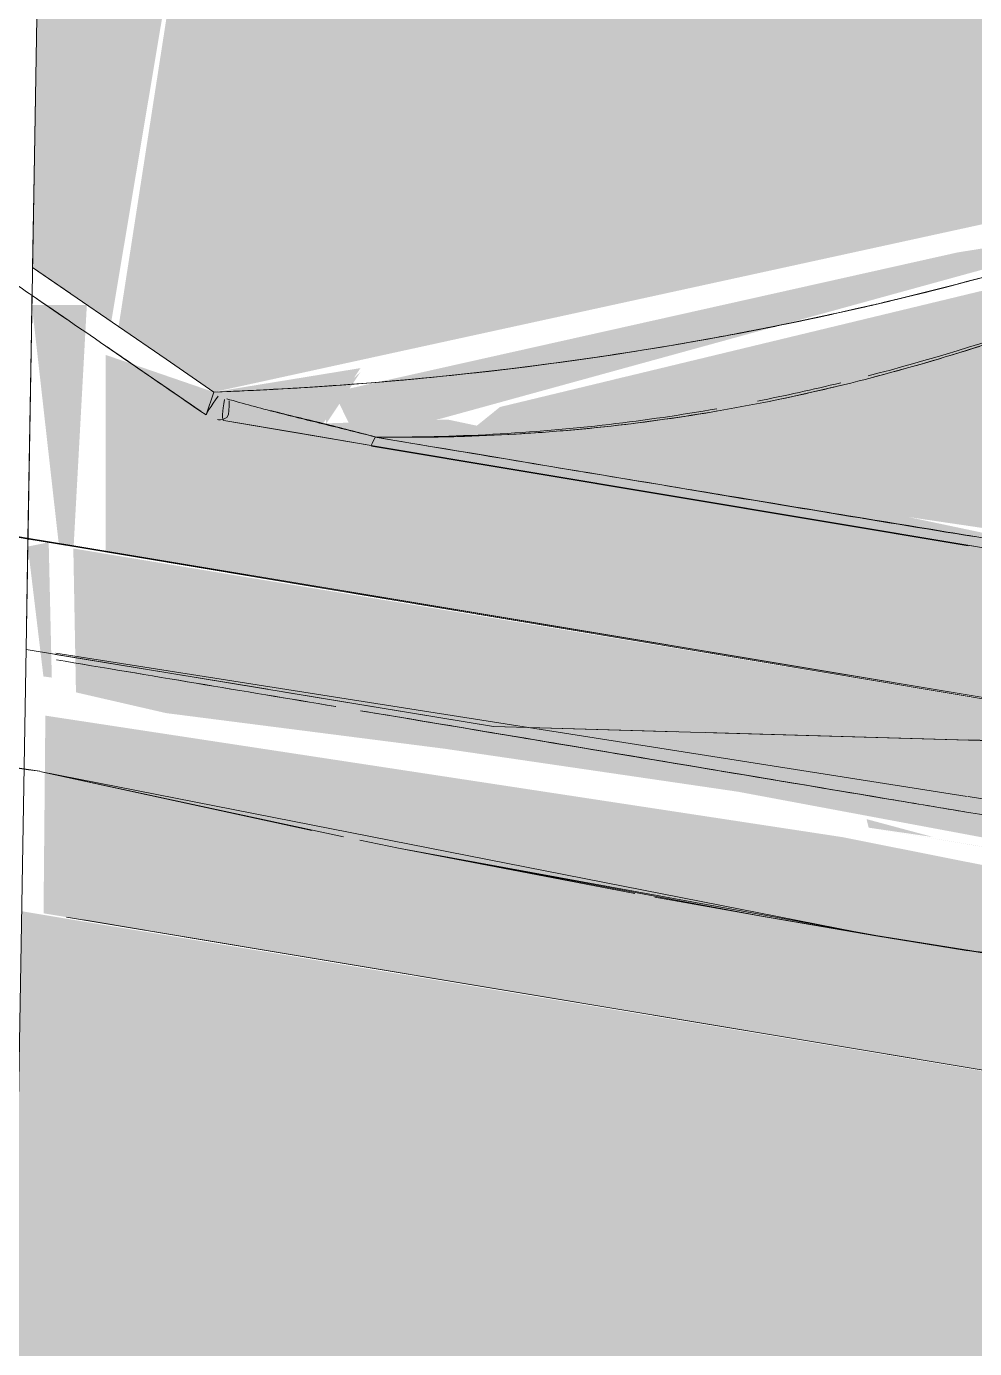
# Model space of a CAD drawing. Header units: millimetres. Extents: x 0 to 102275, y -2706 to 7916.
# Drawn here: x 74072.58 to 74080.86, y 805.5 to 817.04 of the extents above; entities that cross this region are included whole.
import ezdxf

# ---------------------------------------------------------------- set-up
doc = ezdxf.new("R2010")
doc.units = ezdxf.units.MM
doc.layers.add('0-1', color=7, linetype='Continuous', lineweight=9)
doc.layers.add('P-SANR-FIXT', color=7, linetype='Continuous', lineweight=9)
doc.layers.add('0-2', color=7, linetype='Continuous', lineweight=9, transparency=0.7)
doc.layers.add('A-GENM', color=7, linetype='Continuous', lineweight=9, true_color=0x260000)

# ---------------------------------------------------------------- blocks, each defined once
blk = doc.blocks.new('смеситель для раковины - Default-30615600-Развертка 1_15-1')
at = {"layer": '0-2'}
h = blk.add_hatch(color=256, dxfattribs=at)
h.paths.add_polyline_path([(70531.907, 812.504), (70531.691, 812.547), (70531.867, 812.511)])
h.paths.add_polyline_path([(70532.236, 814.467), (70533.231, 820.41), (70531.645, 820.675), (70531.549, 814.939), (70532.188, 814.5)])
h = blk.add_hatch(color=256, dxfattribs=at)
h.paths.add_polyline_path([(70550.143, 809.452), (70549.88, 809.509), (70549.932, 809.487)])
h.paths.add_polyline_path([(70544.622, 816.512), (70546.842, 818.132), (70546.423, 817.907), (70543.869, 816.146), (70544.403, 816.405)])
h.paths.add_polyline_path([(70546.384, 811.538), (70549.883, 812.304), (70549.24, 815.244), (70548.206, 817.904), (70547.109, 817.895), (70541.807, 815.211), (70535.63, 813.722), (70535.629, 813.722), (70535.173, 813.354), (70546.384, 811.701)])
h.paths.add_polyline_path([(70534.538, 813.462), (70541.429, 815.358), (70539.624, 815.071), (70534.177, 813.852), (70534.343, 813.512), (70534.411, 813.495)])
h.paths.add_polyline_path([(70533.131, 813.852), (70542.91, 815.987), (70546.372, 818.21), (70533.193, 820.183), (70532.3, 814.423), (70532.821, 814.065)])
h = blk.add_hatch(color=256, dxfattribs=at)
h.paths.add_polyline_path([(70515.548, 700), (70519.244, 722.446), (70518.299, 722.158), (70514.961, 700)])
h.paths.add_polyline_path([(70530.749, 767.43), (70535.086, 774.725), (70540.121, 780.891), (70548.076, 787.375), (70555.626, 791.54), (70567.211, 795.317), (70588.218, 798.267), (70631.73, 801.931), (70635.3, 802.512), (70650.453, 804.891), (70650.824, 804.614), (70651.069, 803.842), (70651.209, 803.637), (70660.407, 804.734), (70664.819, 808.205), (70663.812, 814.144), (70658.233, 816.297), (70556.093, 807.551), (70553.521, 807.619), (70551.934, 807.553), (70551.847, 805.93), (70531.454, 809.321), (70530.758, 767.981)])
h = blk.add_hatch(color=256, dxfattribs=at)
h.paths.add_polyline_path([(70548.332, 811.808), (70547.144, 811.408), (70547.874, 811.49), (70548.324, 811.802)])
h.paths.add_polyline_path([(70550.023, 810.917), (70549.655, 811.865), (70549.263, 811.701), (70548.963, 811.2), (70548.875, 811.442), (70548.564, 811.84), (70548.371, 811.699), (70548.888, 811.11), (70549.959, 810.928)])
h.paths.add_polyline_path([(70536.72, 813.985), (70536.596, 813.956), (70536.719, 813.984)])
h.paths.add_polyline_path([(70541.019, 815.35), (70541.429, 815.145), (70543.543, 815.987), (70542.065, 815.56), (70541.029, 815.352)])
h.paths.add_polyline_path([(70534.109, 813.572), (70534.411, 814.026), (70534.109, 813.757), (70534.109, 813.572)])
h.paths.add_polyline_path([(70541.029, 815.379), (70542.911, 815.987), (70541.429, 815.456), (70541.326, 815.436)])
h.paths.add_polyline_path([(70542.283, 815.607), (70543.543, 816.291), (70542.293, 815.612)])
h = blk.add_hatch(color=256, dxfattribs=at)
h.paths.add_polyline_path([(70550.142, 809.466), (70549.781, 810.958), (70540.917, 812.404), (70540.758, 812.43), (70535.173, 813.612), (70534.086, 813.578), (70534.411, 814.061), (70533.13, 813.852), (70532.188, 814.176), (70532.188, 812.464), (70549.959, 809.496)])
h.paths.add_polyline_path([(70542.24, 815.595), (70542.962, 815.987), (70542.24, 815.612)])
for points in [[(70531.908, 812.511), (70532.023, 814.613), (70531.543, 814.613), (70531.777, 812.533), (70531.908, 812.511)], [(70531.717, 811.36), (70531.69, 812.54), (70531.508, 812.504), (70531.644, 811.37)]]:
    blk.add_hatch(color=256, dxfattribs=at).paths.add_polyline_path(points)
h = blk.add_hatch(color=256, dxfattribs=at)
h.paths.add_polyline_path([(70539.863, 810.029), (70540.075, 809.817), (70540.016, 809.988)])
h.paths.add_polyline_path([(70550.201, 808.288), (70550.169, 808.454), (70552.108, 808.386), (70552.108, 809.137), (70531.905, 812.487), (70531.928, 811.231), (70532.715, 811.05), (70535.146, 810.739), (70537.705, 810.364), (70543.603, 809.262), (70544.675, 809.035), (70548.01, 808.584), (70550.169, 808.291)])
h = blk.add_hatch(color=256, dxfattribs=at)
h.paths.add_polyline_path([(70551.847, 805.93), (70551.602, 807.671), (70542.264, 808.951), (70542.157, 809.263), (70538.615, 809.968), (70531.661, 811.028), (70531.645, 809.303), (70551.222, 806.034)])
h.paths.add_polyline_path([(70539.41, 809.968), (70538.827, 810.125), (70538.846, 810.05)])
h = blk.add_hatch(color=256, dxfattribs=at)
h.paths.add_polyline_path([(70551.989, 808.071), (70551.859, 808.347), (70551.911, 808.08)])
h.paths.add_polyline_path([(70552.098, 808.357), (70551.859, 808.379), (70551.911, 808.369)])
h.paths.add_polyline_path([(70548.597, 808.482), (70547.35, 808.645), (70548.467, 808.498)])
h.paths.add_polyline_path([(70548.391, 808.691), (70548.059, 808.873), (70548.312, 808.707)])
h.paths.add_polyline_path([(70545.478, 808.861), (70544.675, 809.035), (70545.436, 808.866)])
h.paths.add_polyline_path([(70541.489, 809.633), (70540.282, 809.959), (70541.437, 809.64)])
h.paths.add_polyline_path([(70541.328, 809.64), (70538.754, 810.064), (70541.305, 809.641)])
h = blk.add_hatch(color=256, dxfattribs=at)
h.paths.add_polyline_path([(70551.602, 807.671), (70550.787, 807.859), (70551.495, 807.692)])
h.paths.add_polyline_path([(70540.921, 809.183), (70538.846, 809.658), (70540.913, 809.185)])
at = {"layer": '0-1'}
for p, q in [((70534.507, 813.38), (70539.715, 812.51)), ((70534.511, 813.379), (70536.936, 812.974)), ((70536.936, 812.974), (70538.345, 812.739)), ((70538.345, 812.739), (70539.715, 812.51)), ((70531.75, 811.562), (70533.601, 811.258)), ((70531.752, 811.572), (70539.706, 810.322)), ((70537.423, 810.881), (70539.628, 810.818)), ((70539.715, 810.816), (70542.464, 810.737)), ((70539.715, 810.321), (70550.659, 808.602))]:
    blk.add_line(p, q, dxfattribs=at)
at = {"layer": '0-1', "flags": 128}
blk.add_lwpolyline([(70533.732, 811.236), (70535.573, 810.933), (70537.168, 810.888)], dxfattribs=at)
at = {"layer": 'P-SANR-FIXT'}
for p, q in [((70531.502, 812.578), (70515.351, 815.276)), ((70531.549, 814.938), (70531.881, 814.711)), ((70531.881, 814.711), (70531.549, 814.938)), ((70532.293, 814.428), (70532.3, 814.423)), ((70532.3, 814.423), (70532.293, 814.428)), ((70532.3, 814.423), (70532.715, 814.138)), ((70532.715, 814.138), (70532.3, 814.423)), ((70532.715, 814.138), (70533.13, 813.852)), ((70533.13, 813.852), (70532.715, 814.138)), ((70533.063, 813.652), (70533.13, 813.852)), ((70533.173, 813.609), (70533.163, 813.612)), ((70533.764, 813.511), (70533.218, 813.603)), ((70533.218, 813.603), (70534.505, 813.387)), ((70534.505, 813.387), (70533.862, 813.495)), ((70534.512, 813.402), (70534.505, 813.387)), ((70534.512, 813.402), (70534.505, 813.387)), ((70537.01, 812.968), (70534.505, 813.387)), ((70534.505, 813.387), (70539.763, 812.507)), ((70534.538, 813.459), (70534.512, 813.402)), ((70534.538, 813.459), (70534.512, 813.402)), ((70527.652, 813.216), (70531.499, 812.572)), ((70531.499, 812.572), (70527.652, 813.216)), ((70527.682, 813.216), (70531.502, 812.578)), ((70538.418, 812.732), (70537.01, 812.968)), ((70539.763, 812.507), (70538.418, 812.732)), ((70531.499, 812.572), (70531.908, 812.504)), ((70531.908, 812.504), (70531.499, 812.572)), ((70531.502, 812.578), (70531.908, 812.511)), ((70531.908, 812.511), (70531.502, 812.578)), ((70536.133, 811.805), (70531.909, 812.511)), ((70531.909, 812.511), (70538.233, 811.454)), ((70531.909, 812.504), (70536.164, 811.792)), ((70536.164, 811.792), (70531.909, 812.504)), ((70543.939, 810.501), (70536.133, 811.805)), ((70536.164, 811.792), (70548.548, 809.719)), ((70548.548, 809.719), (70536.164, 811.792)), ((70538.233, 811.454), (70544.908, 810.34)), ((70534.262, 809.969), (70531.612, 810.541)), ((70531.612, 810.541), (70533.986, 810.026)), ((70534.744, 809.872), (70534.404, 809.94)), ((70534.404, 809.94), (70534.744, 809.872)), ((70537.895, 809.28), (70534.744, 809.872)), ((70534.744, 809.872), (70536.804, 809.476)), ((70536.98, 809.443), (70537.878, 809.283)), ((70531.994, 809.245), (70532.532, 809.155)), ((70532.532, 809.155), (70531.994, 809.245)), ((70537.894, 809.28), (70538.909, 809.107)), ((70538.908, 809.108), (70537.895, 809.28)), ((70532.616, 809.141), (70543.41, 807.339)), ((70551.847, 805.93), (70532.616, 809.141)), ((70540.919, 808.79), (70538.908, 809.108)), ((70538.909, 809.107), (70540.058, 808.922))]:
    blk.add_line(p, q, dxfattribs=at)
at = {"layer": 'P-SANR-FIXT', "flags": 128}
blk.add_lwpolyline([(70533.266, 813.774), (70533.266, 813.731), (70533.263, 813.691), (70533.26, 813.656), (70533.244, 813.631), (70533.215, 813.615), (70533.189, 813.609), (70533.173, 813.609)], dxfattribs=at)
at = {"layer": 'P-SANR-FIXT'}
for points, knots in [([(70550.433, 820.182), (70550.306, 820.108), (70549.968, 819.911), (70548.791, 819.199), (70547.331, 818.264), (70545.644, 817.246), (70544.36, 816.538), (70543.268, 816.017), (70542.376, 815.658), (70541.472, 815.338), (70540.329, 814.976), (70537.54, 814.248), (70535.124, 813.926), (70533.13, 813.852)], [0.7777778, 0.7777778, 0.7777778, 0.7777778, 0.7829861, 0.7916667, 0.8263889, 0.84375, 0.8611111, 0.8784722, 0.8871528, 0.8958333, 0.9131944, 0.9305556, 1, 1, 1, 1]), ([(70538.767, 814.585), (70539.197, 814.683), (70539.997, 814.885), (70541.084, 815.211), (70541.742, 815.432), (70542.034, 815.537)], [0.06741842, 0.06741842, 0.06741842, 0.06741842, 0.08333333, 0.09722222, 0.10846834, 0.10846834, 0.10846834, 0.10846834]), ([(70539.75, 814.828), (70539.478, 814.756), (70539.151, 814.674), (70538.822, 814.598), (70538.768, 814.586)], [0.92039156, 0.92039156, 0.92039156, 0.92039156, 0.93055556, 0.93257291, 0.93257291, 0.93257291, 0.93257291]), ([(70533.13, 813.852), (70533.928, 813.882), (70535.503, 814), (70537.285, 814.272), (70538.282, 814.477), (70538.522, 814.53)], [0, 0, 0, 0, 0.02777778, 0.05555556, 0.06439883, 0.06439883, 0.06439883, 0.06439883]), ([(70538.39, 812.818), (70538.197, 812.85), (70537.76, 812.922), (70537.318, 812.995), (70537.069, 813.037)], [0.93434071, 0.93434071, 0.93434071, 0.93434071, 0.94444444, 0.95724212, 0.95724212, 0.95724212, 0.95724212]), ([(70539.769, 812.591), (70539.643, 812.612), (70539.384, 812.654), (70539.122, 812.697), (70538.989, 812.719)], [0.90982677, 0.90982677, 0.90982677, 0.90982677, 0.91666667, 0.92377647, 0.92377647, 0.92377647, 0.92377647]), ([(70536.335, 810.749), (70537.231, 810.599), (70538.358, 810.411), (70539.484, 810.222), (70539.715, 810.184)], [0.3149664, 0.3149664, 0.3149664, 0.3149664, 0.5, 0.5476846, 0.5476846, 0.5476846, 0.5476846])]:
    blk.add_open_spline(points, degree=3, knots=knots, dxfattribs=at)
for points in [[(70531.85, 814.486), (70531.748, 814.556), (70531.647, 814.626), (70531.545, 814.695)], [(70531.545, 814.695), (70531.647, 814.626), (70531.748, 814.556), (70531.85, 814.486)], [(70538.456, 814.516), (70538.239, 814.469), (70538.02, 814.424), (70537.801, 814.382)], [(70540.406, 814.471), (70539.879, 814.286), (70539.358, 814.127), (70538.841, 813.993)], [(70537.801, 814.382), (70537.583, 814.34), (70537.363, 814.3), (70537.143, 814.262)], [(70533.017, 813.684), (70532.745, 813.871), (70532.472, 814.058), (70532.2, 814.246)], [(70532.2, 814.246), (70532.487, 814.048), (70532.775, 813.85), (70533.063, 813.652)], [(70537.045, 814.246), (70536.614, 814.174), (70536.18, 814.112), (70535.743, 814.058)], [(70538.858, 813.974), (70539.176, 814.056), (70539.494, 814.149), (70539.814, 814.251)], [(70535.743, 814.058), (70535.32, 814.007), (70534.894, 813.964), (70534.466, 813.93)], [(70538.602, 813.933), (70538.359, 813.874), (70538.117, 813.82), (70537.875, 813.773)], [(70533.063, 813.652), (70533.058, 813.653), (70533.107, 813.731), (70533.17, 813.816)], [(70534.186, 813.909), (70533.836, 813.884), (70533.484, 813.865), (70533.13, 813.852)], [(70537.962, 813.768), (70538.183, 813.812), (70538.404, 813.861), (70538.626, 813.915)], [(70533.224, 813.786), (70533.204, 813.688), (70533.201, 813.599), (70533.218, 813.603)], [(70537.52, 813.706), (70537.208, 813.652), (70536.896, 813.606), (70536.582, 813.57)], [(70533.63, 813.69), (70533.705, 813.67), (70533.858, 813.633), (70534.01, 813.597), (70534.086, 813.578)], [(70534.109, 813.568), (70534.037, 813.586), (70533.892, 813.621), (70533.748, 813.657), (70533.676, 813.676)], [(70536.599, 813.555), (70536.911, 813.59), (70537.221, 813.634), (70537.53, 813.687)], [(70534.086, 813.578), (70534.162, 813.559), (70534.313, 813.519), (70534.463, 813.481), (70534.538, 813.462)], [(70534.538, 813.462), (70534.395, 813.496), (70534.252, 813.533), (70534.109, 813.568)], [(70536.582, 813.57), (70535.908, 813.491), (70535.229, 813.455), (70534.538, 813.459)], [(70534.538, 813.459), (70534.907, 813.453), (70535.272, 813.46), (70535.634, 813.478)], [(70535.635, 813.478), (70535.958, 813.494), (70536.28, 813.52), (70536.599, 813.555)], [(70536.986, 813.05), (70536.182, 813.184), (70535.365, 813.32), (70534.538, 813.459)], [(70534.538, 813.459), (70535.365, 813.32), (70536.182, 813.183), (70536.985, 813.05)], [(70537.068, 813.036), (70537.988, 812.882), (70538.89, 812.733), (70539.768, 812.59)], [(70538.989, 812.719), (70538.79, 812.752), (70538.59, 812.785), (70538.39, 812.818)], [(70531.612, 810.543), (70530.557, 810.7), (70528.421, 811.029), (70526.304, 811.368), (70525.273, 811.544)], [(70534.194, 811.108), (70533.382, 811.243), (70532.57, 811.379), (70531.758, 811.515)], [(70531.758, 811.515), (70532.571, 811.379), (70533.383, 811.243), (70534.195, 811.107)], [(70539.02, 810.3), (70537.484, 810.557), (70535.947, 810.814), (70534.411, 811.071)], [(70534.412, 811.071), (70535.053, 810.964), (70535.694, 810.857), (70536.335, 810.749)], [(70528.42, 811), (70529.484, 810.837), (70530.554, 810.684), (70531.612, 810.543)], [(70539.715, 810.184), (70539.483, 810.223), (70539.251, 810.261), (70539.02, 810.3)]]:
    blk.add_open_spline(points, degree=3, dxfattribs=at)
blk = doc.blocks.new('TOY_Диспансер мыло - Дозатор Elegance new 11654 019001 хром-30593950-Развертка 1_15-1')
at = {"layer": 'A-GENM'}
for p, q in [((70531.61, 818.548), (70531.562, 815.745)), ((70531.562, 815.745), (70531.549, 814.938)), ((70531.546, 814.797), (70531.54, 814.428)), ((70531.54, 814.39), (70531.509, 812.577)), ((70531.509, 812.57), (70531.496, 811.803))]:
    blk.add_line(p, q, dxfattribs=at)
blk = doc.blocks.new('смеситель для раковины - Default-30607276-Развертка 1_15-1')
at = {"layer": '0-1'}
for p, q in [((70539.715, 812.51), (70534.507, 813.38)), ((70531.752, 811.572), (70539.706, 810.322)), ((70539.715, 810.321), (70550.659, 808.602))]:
    blk.add_line(p, q, dxfattribs=at)
at = {"layer": '0-1', "flags": 128}
blk.add_lwpolyline([(70531.493, 811.605), (70535.573, 810.933), (70572.581, 809.88), (70628.594, 800.635)], dxfattribs=at)
at = {"layer": 'P-SANR-FIXT'}
for p, q in [((70531.502, 812.578), (70511.442, 815.929)), ((70515.269, 815.288), (70531.499, 812.572)), ((70531.499, 812.572), (70515.269, 815.288)), ((70531.881, 814.711), (70531.549, 814.938)), ((70532.3, 814.423), (70532.293, 814.428)), ((70532.715, 814.138), (70532.3, 814.423)), ((70533.13, 813.852), (70532.715, 814.138)), ((70533.13, 813.852), (70533.063, 813.652)), ((70534.505, 813.387), (70533.218, 813.603)), ((70525.584, 813.567), (70531.502, 812.578)), ((70534.505, 813.387), (70534.512, 813.402)), ((70534.505, 813.387), (70534.512, 813.402)), ((70539.763, 812.507), (70534.505, 813.387)), ((70534.512, 813.402), (70534.538, 813.459)), ((70534.512, 813.402), (70534.538, 813.459)), ((70531.499, 812.572), (70531.908, 812.504)), ((70531.908, 812.504), (70531.499, 812.572)), ((70531.502, 812.578), (70531.908, 812.511)), ((70531.909, 812.511), (70531.502, 812.578)), ((70544.908, 810.34), (70531.909, 812.511)), ((70531.909, 812.511), (70552.375, 809.093)), ((70531.909, 812.504), (70548.548, 809.719)), ((70548.548, 809.719), (70531.909, 812.504)), ((70531.612, 810.541), (70534.262, 809.969)), ((70538.909, 809.107), (70531.612, 810.541)), ((70534.404, 809.94), (70534.744, 809.872)), ((70534.744, 809.872), (70538.908, 809.108)), ((70531.845, 809.27), (70551.847, 805.93)), ((70543.41, 807.339), (70531.845, 809.27)), ((70538.908, 809.108), (70540.919, 808.79)), ((70539.698, 808.979), (70538.909, 809.107)), ((70552.632, 807.608), (70539.698, 808.979))]:
    blk.add_line(p, q, dxfattribs=at)
at = {"layer": 'P-SANR-FIXT', "flags": 128}
for points in [[(70531.549, 814.938), (70531.884, 814.708), (70532.3, 814.423), (70532.715, 814.138), (70533.13, 813.852)], [(70533.163, 813.612), (70533.189, 813.609), (70533.215, 813.615), (70533.244, 813.631), (70533.26, 813.656), (70533.263, 813.691), (70533.266, 813.731), (70533.266, 813.774)], [(70533.218, 813.603), (70533.862, 813.495), (70534.505, 813.387)], [(70534.505, 813.387), (70540.822, 812.33), (70546.23, 811.425), (70550.155, 810.768), (70552.235, 810.42), (70550.155, 810.768)]]:
    blk.add_lwpolyline(points, dxfattribs=at)
at = {"layer": 'P-SANR-FIXT'}
for points, knots in [([(70550.433, 820.182), (70550.306, 820.108), (70549.968, 819.911), (70548.791, 819.199), (70547.331, 818.264), (70545.644, 817.245), (70544.361, 816.537), (70543.268, 816.016), (70542.376, 815.658), (70541.472, 815.337), (70540.329, 814.975), (70537.541, 814.248), (70535.124, 813.926), (70533.13, 813.852)], [0.7777778, 0.7777778, 0.7777778, 0.7777778, 0.7829861, 0.7916667, 0.8263889, 0.84375, 0.8611111, 0.8784722, 0.8871528, 0.8958333, 0.9131944, 0.9305556, 1, 1, 1, 1]), ([(70544.647, 816.437), (70544.404, 816.298), (70543.964, 816.052), (70543.348, 815.724), (70542.791, 815.448), (70542.252, 815.198), (70541.54, 814.885), (70540.319, 814.396), (70538.623, 813.87), (70536.605, 813.511), (70535.237, 813.449), (70534.538, 813.459)], [0.8287894, 0.8287894, 0.8287894, 0.8287894, 0.8392857, 0.8482143, 0.8571429, 0.8660714, 0.875, 0.8928571, 0.9285714, 0.9642857, 1, 1, 1, 1]), ([(70529.309, 816.232), (70529.926, 815.808), (70530.671, 815.296), (70531.417, 814.783), (70531.545, 814.695)], [0, 0, 0, 0, 0.5, 0.6030213, 0.6030213, 0.6030213, 0.6030213]), ([(70533.13, 813.852), (70533.928, 813.882), (70535.503, 814), (70537.809, 814.352), (70539.683, 814.792), (70541.153, 815.233), (70541.88, 815.479), (70542.24, 815.613)], [0, 0, 0, 0, 0.0277778, 0.0555556, 0.0833333, 0.0972222, 0.1111111, 0.1111111, 0.1111111, 0.1111111]), ([(70542.034, 815.537), (70541.922, 815.497), (70541.357, 815.301), (70540.329, 814.975), (70539.346, 814.719), (70538.822, 814.597), (70538.767, 814.585)], [0.89153166, 0.89153166, 0.89153166, 0.89153166, 0.89583333, 0.91319444, 0.93055556, 0.93258158, 0.93258158, 0.93258158, 0.93258158]), ([(70531.612, 810.543), (70530.554, 810.684), (70528.948, 810.914), (70526.827, 811.249), (70525.259, 811.506), (70523.736, 811.79), (70521.782, 812.195), (70519.485, 812.669), (70517.014, 812.962), (70514.879, 813.198), (70513.148, 813.557), (70511.852, 813.845), (70511.023, 813.986), (70510.804, 814.016), (70510.774, 814.013)], [0, 0, 0, 0, 0.1, 0.15, 0.2, 0.25, 0.3, 0.4, 0.5, 0.6, 0.7, 0.8, 0.9, 1, 1, 1, 1]), ([(70533.245, 813.792), (70533.389, 813.752), (70533.604, 813.693), (70533.892, 813.621), (70534.181, 813.551), (70534.395, 813.496), (70534.538, 813.462)], [0, 0, 0, 0, 0.333333, 0.5, 0.666667, 1, 1, 1, 1]), ([(70534.538, 813.459), (70535.65, 813.273), (70537.291, 812.999), (70539.133, 812.696), (70540.161, 812.527), (70540.919, 812.405), (70541.661, 812.278), (70542.626, 812.095), (70543.785, 811.863), (70544.888, 811.671), (70545.64, 811.583), (70546.066, 811.551), (70546.384, 811.535), (70546.702, 811.535), (70547.133, 811.56), (70547.893, 811.657), (70548.981, 811.898), (70550.191, 812.175), (70551.174, 812.258), (70551.786, 811.952), (70552.122, 811.427), (70552.269, 810.961), (70552.353, 810.705), (70552.403, 810.591), (70552.443, 810.526), (70552.485, 810.479), (70552.535, 810.429), (70552.613, 810.379), (70552.654, 810.384), (70552.662, 810.399)], [0, 0, 0, 0, 0.0555556, 0.0833333, 0.0972222, 0.1111111, 0.125, 0.1388889, 0.1666667, 0.1944444, 0.2083333, 0.2152778, 0.2222222, 0.2291667, 0.2361111, 0.25, 0.2777778, 0.3055556, 0.3333333, 0.3611111, 0.3888889, 0.4166667, 0.4305556, 0.4375, 0.4444444, 0.4513889, 0.4583333, 0.4722222, 0.5, 0.5, 0.5, 0.5]), ([(70539.715, 810.184), (70539.484, 810.222), (70537.717, 810.518), (70535.949, 810.814), (70534.412, 811.071)], [0.4523154, 0.4523154, 0.4523154, 0.4523154, 0.5, 0.8174212, 0.8174212, 0.8174212, 0.8174212]), ([(70536.705, 810.687), (70537.477, 810.558), (70540.669, 810.024), (70543.86, 809.49), (70546.279, 809.085)], [0.340623, 0.340623, 0.340623, 0.340623, 0.5, 1, 1, 1, 1])]:
    blk.add_open_spline(points, degree=3, knots=knots, dxfattribs=at)
for points in [[(70531.85, 814.486), (70531.748, 814.556), (70531.647, 814.626), (70531.545, 814.695)], [(70531.545, 814.695), (70532.036, 814.358), (70532.527, 814.021), (70533.017, 813.684)], [(70538.522, 814.53), (70536.776, 814.147), (70534.979, 813.921), (70533.13, 813.852)], [(70538.841, 813.993), (70539.358, 814.127), (70539.879, 814.286), (70540.406, 814.471)], [(70533.063, 813.652), (70532.775, 813.85), (70532.487, 814.048), (70532.2, 814.246)], [(70537.875, 813.773), (70538.117, 813.82), (70538.359, 813.874), (70538.602, 813.933)], [(70533.17, 813.816), (70533.107, 813.731), (70533.058, 813.653), (70533.063, 813.652)], [(70533.218, 813.603), (70533.201, 813.599), (70533.204, 813.688), (70533.224, 813.786)], [(70536.582, 813.57), (70536.896, 813.606), (70537.208, 813.652), (70537.52, 813.706)], [(70534.086, 813.578), (70534.01, 813.597), (70533.858, 813.633), (70533.705, 813.67), (70533.63, 813.69)], [(70534.538, 813.462), (70534.463, 813.481), (70534.313, 813.519), (70534.162, 813.559), (70534.086, 813.578)], [(70534.538, 813.459), (70535.229, 813.455), (70535.908, 813.491), (70536.582, 813.57)], [(70536.985, 813.05), (70536.182, 813.183), (70535.365, 813.32), (70534.538, 813.459)], [(70539.768, 812.59), (70538.89, 812.733), (70537.988, 812.882), (70537.068, 813.036)], [(70525.273, 811.544), (70526.304, 811.368), (70528.421, 811.029), (70530.557, 810.7), (70531.612, 810.543)], [(70534.195, 811.107), (70533.383, 811.243), (70532.571, 811.379), (70531.758, 811.515)], [(70531.758, 811.515), (70532.57, 811.379), (70533.382, 811.243), (70534.194, 811.108)], [(70534.411, 811.071), (70535.176, 810.943), (70535.941, 810.815), (70536.705, 810.687)]]:
    blk.add_open_spline(points, degree=3, dxfattribs=at)
blk = doc.blocks.new('TOY_Диспансер мыло - Дозатор Elegance new 11654 019001 хром-30615784-Развертка 1_15-1')
at = {"layer": 'A-GENM'}
blk.add_line((70532.188, 852.876), (70530, 722.946), dxfattribs=at)

msp = doc.modelspace()

# ---------------------------------------------------------------- block references
at = {"layer": 'P-SANR-FIXT'}
for name in ['TOY_Диспансер мыло - Дозатор Elegance new 11654 019001 хром-30593950-Развертка 1_15-1', 'TOY_Диспансер мыло - Дозатор Elegance new 11654 019001 хром-30615784-Развертка 1_15-1', 'смеситель для раковины - Default-30615600-Развертка 1_15-1', 'смеситель для раковины - Default-30607276-Развертка 1_15-1']:
    msp.add_blockref(name, (3541.088, 0), dxfattribs=at)

doc.saveas('drawing.dxf')
